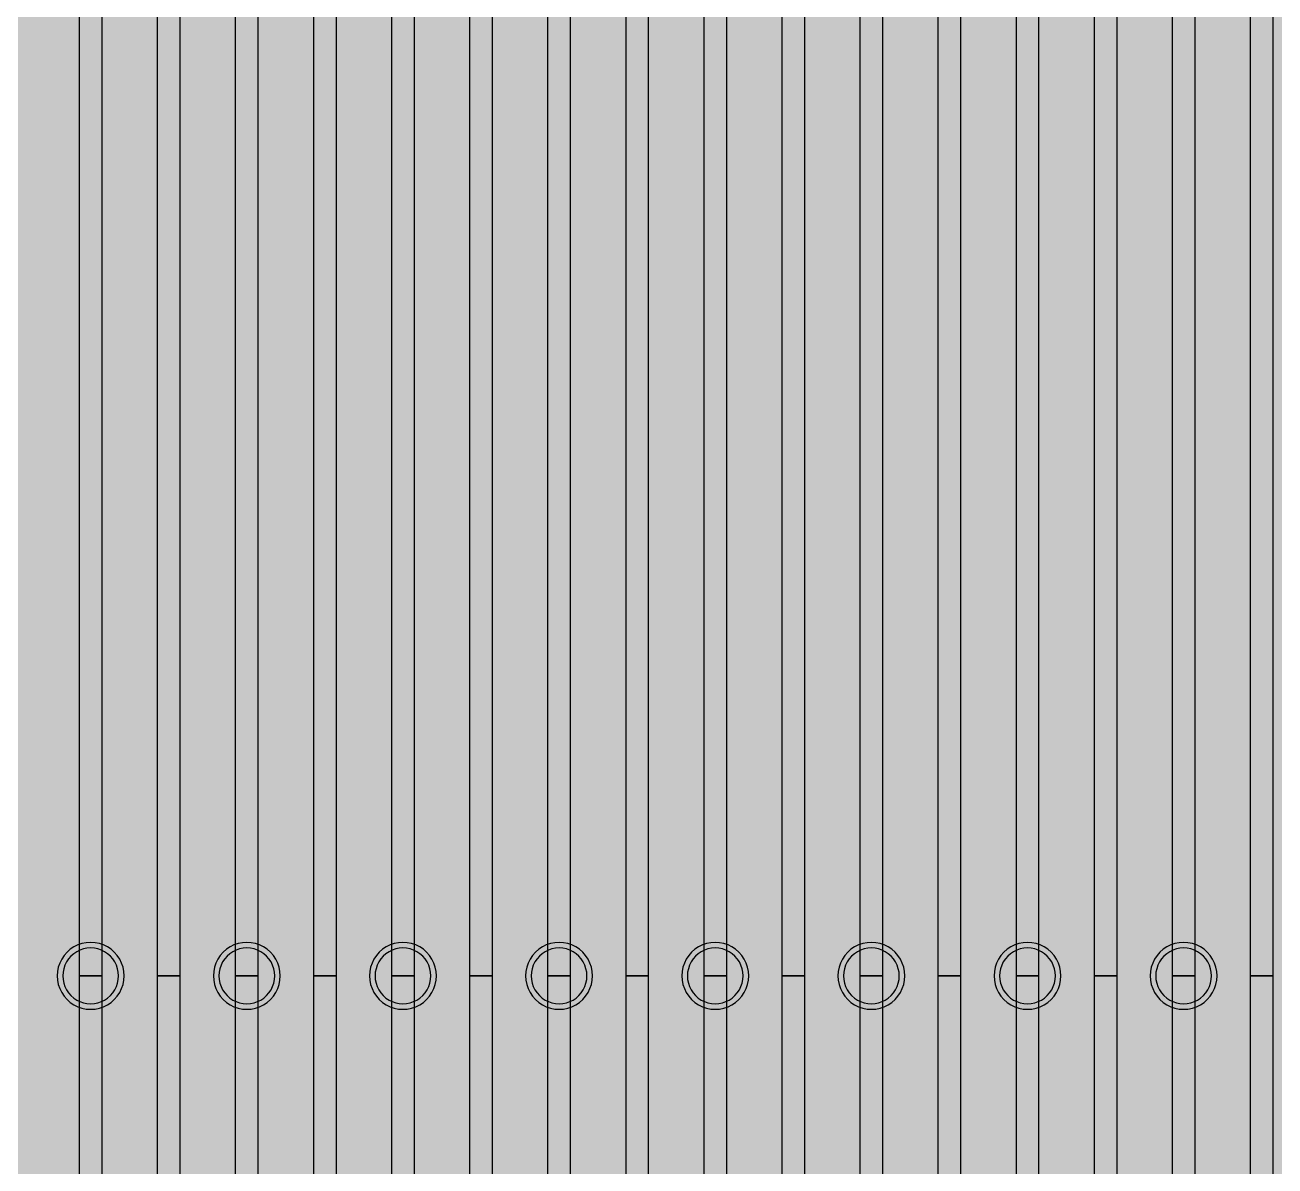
# Model space of a CAD drawing. Header units: metres. Extents: x -7231 to 10969, y -37556 to 1873.
# Drawn here: x 4211.6 to 4323.7, y -16649 to -16546.6 of the extents above; entities that cross this region are included whole.
import ezdxf

# ---------------------------------------------------------------- set-up
doc = ezdxf.new("R2010")
doc.units = ezdxf.units.M
for name, color, linetype in [('Metal1', 4, 'CONTINUOUS'), ('Metal2', 3, 'CONTINUOUS'), ('Polyimide', 7, 'CONTINUOUS')]:
    doc.layers.add(name, color=color, linetype=linetype)

msp = doc.modelspace()

# ---------------------------------------------------------------- hatches: boundary and pattern name
at = {"layer": 'Polyimide'}
msp.add_hatch(color=7, dxfattribs=at).paths.add_polyline_path([(4065.69, -468), (4066.67, -501.99), (4068.51, -535.99), (4071.41, -569.99), (4075.54, -603.99), (4081.04, -637.99), (4088.01, -671.99), (4096.52, -705.98), (4106.62, -739.98), (4118.33, -773.98), (4131.63, -807.98), (4146.49, -841.98), (4162.87, -875.98), (4180.68, -909.97), (4199.83, -943.97), (4220.22, -977.97), (4241.73, -1011.97), (4264.21, -1045.97), (4287.52, -1079.96), (4311.51, -1113.96), (4336.01, -1147.96), (4360.86, -1181.96), (4385.88, -1215.96), (4410.89, -1249.96), (4435.74, -1283.95), (4460.24, -1317.95), (4484.23, -1351.95), (4507.54, -1385.95), (4530.02, -1419.95), (4551.53, -1453.94), (4571.92, -1487.94), (4591.07, -1521.94), (4608.88, -1555.94), (4625.26, -1589.94), (4640.12, -1623.94), (4653.42, -1657.93), (4665.13, -1691.93), (4675.23, -1725.93), (4683.74, -1759.93), (4690.71, -1793.93), (4696.21, -1827.93), (4700.34, -1861.92), (4703.24, -1895.92), (4705.08, -1929.92), (4706.06, -1963.92), (4706.44, -1997.92), (4706.5, -2031.91), (4706.5, -4793.02), (4709.95, -4838.39), (4720.22, -4882.71), (4737.08, -4924.98), (4760.13, -4964.2), (4788.85, -4999.49), (4822.58, -5030.03), (4860.53, -5055.12), (4901.85, -5074.18), (4901.85, -5074.18), (4970.68, -5105.23), (5034.7, -5145.26), (5092.76, -5193.54), (5143.8, -5249.19), (5186.89, -5311.2), (5221.24, -5378.44), (5246.23, -5449.69), (5261.41, -5523.66), (5266.5, -5599), (5261.41, -5674.34), (5246.23, -5748.31), (5221.24, -5819.56), (5186.89, -5886.8), (5143.8, -5948.81), (5092.76, -6004.46), (5034.7, -6052.74), (4970.68, -6092.77), (4901.85, -6123.82), (4860.53, -6142.88), (4822.58, -6167.97), (4788.85, -6198.51), (4760.13, -6233.8), (4737.08, -6273.02), (4720.22, -6315.29), (4709.95, -6359.61), (4706.5, -6404.98), (4706.5, -9221.52), (4709.95, -9266.88), (4720.22, -9311.21), (4737.08, -9353.47), (4760.13, -9392.7), (4788.85, -9427.98), (4822.58, -9458.52), (4860.53, -9483.61), (4901.85, -9502.67), (4970.68, -9533.72), (5034.7, -9573.75), (5092.76, -9622.03), (5143.8, -9677.68), (5186.89, -9739.69), (5221.24, -9806.94), (5246.23, -9878.19), (5261.41, -9952.16), (5266.5, -10027.49), (5261.41, -10102.83), (5246.23, -10176.8), (5221.24, -10248.05), (5186.89, -10315.3), (5143.8, -10377.31), (5092.76, -10432.96), (5034.7, -10481.24), (4970.68, -10521.27), (4901.85, -10552.32), (4860.53, -10571.38), (4822.58, -10596.46), (4788.85, -10627), (4760.13, -10662.29), (4737.08, -10701.52), (4720.22, -10743.78), (4709.95, -10788.1), (4706.5, -10833.47), (4706.5, -13650.01), (4709.95, -13695.38), (4720.22, -13739.7), (4737.08, -13781.96), (4760.13, -13821.19), (4788.85, -13856.48), (4822.58, -13887.02), (4860.53, -13912.11), (4901.85, -13931.17), (4970.68, -13962.22), (5034.7, -14002.25), (5092.76, -14050.53), (5143.8, -14106.18), (5186.89, -14168.19), (5221.24, -14235.43), (5246.23, -14306.68), (5261.41, -14380.65), (5266.5, -14455.99), (5261.41, -14531.33), (5246.23, -14605.29), (5221.24, -14676.55), (5186.89, -14743.79), (5143.8, -14805.8), (5092.76, -14861.45), (5034.7, -14909.73), (4970.68, -14949.76), (4901.85, -14980.81), (4860.53, -14999.87), (4822.58, -15024.96), (4788.85, -15055.5), (4760.13, -15090.79), (4737.08, -15130.01), (4720.22, -15172.27), (4709.95, -15216.6), (4706.5, -15261.97), (4706.5, -15455.99), (4720.95, -15750.04), (4764.14, -16041.26), (4835.68, -16326.84), (4934.86, -16604.04), (5060.74, -16870.18), (5212.09, -17122.7), (5387.47, -17359.17), (5585.18, -17577.31), (5803.32, -17775.02), (6039.79, -17950.4), (6292.31, -18101.75), (6558.45, -18227.63), (6835.65, -18326.81), (7121.23, -18398.34), (7412.45, -18441.54), (7706.5, -18455.99), (9969.01, -18455.99), (10047.42, -18459.84), (10125.08, -18471.36), (10201.23, -18490.44), (10275.15, -18516.89), (10346.12, -18550.45), (10413.46, -18590.81), (10476.52, -18637.58), (10534.69, -18690.3), (10587.41, -18748.47), (10634.18, -18811.53), (10674.54, -18878.87), (10708.11, -18949.84), (10734.56, -19023.76), (10753.63, -19099.92), (10765.15, -19177.58), (10769.01, -19255.99), (10769.01, -20895.8), (10730.24, -20951.41), (10694.6, -21009.08), (10662.21, -21068.63), (10633.17, -21129.89), (10607.55, -21192.66), (10585.45, -21256.74), (10566.93, -21321.96), (10552.05, -21388.09), (10540.84, -21454.95), (10533.35, -21522.33), (10529.6, -21590.02), (10529.6, -21657.81), (10533.35, -21725.5), (10540.84, -21792.87), (10552.05, -21859.73), (10566.93, -21925.87), (10585.45, -21991.08), (10607.55, -22055.17), (10633.17, -22117.94), (10662.21, -22179.19), (10694.6, -22238.74), (10730.24, -22296.41), (10769.01, -22352.03), (10769.01, -32454.24), (10728.74, -32510.49), (10691.72, -32568.92), (10658.05, -32629.35), (10627.85, -32691.58), (10601.2, -32755.42), (10578.21, -32820.67), (10558.93, -32887.1), (10543.44, -32954.52), (10531.77, -33022.71), (10523.97, -33091.44), (10520.07, -33160.51), (10520.07, -33229.69), (10523.97, -33298.75), (10531.77, -33367.49), (10543.44, -33435.67), (10558.93, -33503.09), (10578.21, -33569.53), (10601.2, -33634.77), (10627.85, -33698.61), (10658.05, -33760.85), (10691.72, -33821.28), (10728.74, -33879.71), (10769.01, -33935.96), (10769.01, -36556), (10765.15, -36634.41), (10753.63, -36712.07), (10734.56, -36788.23), (10708.11, -36862.15), (10674.54, -36933.12), (10634.18, -37000.46), (10587.41, -37063.51), (10534.69, -37121.69), (10476.52, -37174.41), (10413.46, -37221.18), (10346.12, -37261.54), (10275.15, -37295.1), (10201.23, -37321.55), (10125.08, -37340.63), (10047.42, -37352.15), (9969.01, -37356), (-6231.01, -37356), (-6309.42, -37352.15), (-6387.08, -37340.63), (-6463.23, -37321.55), (-6537.15, -37295.1), (-6608.12, -37261.54), (-6675.46, -37221.18), (-6738.52, -37174.41), (-6796.69, -37121.69), (-6849.41, -37063.51), (-6896.18, -37000.46), (-6936.54, -36933.12), (-6970.11, -36862.15), (-6996.56, -36788.23), (-7015.63, -36712.07), (-7027.15, -36634.41), (-7031.01, -36556), (-7031.01, -33936), (-6990.74, -33879.75), (-6953.7, -33821.31), (-6920.03, -33760.88), (-6889.82, -33698.64), (-6863.18, -33634.8), (-6840.18, -33569.55), (-6820.9, -33503.11), (-6805.4, -33435.69), (-6793.74, -33367.49), (-6785.94, -33298.75), (-6782.03, -33229.68), (-6782.03, -33160.5), (-6785.94, -33091.43), (-6793.74, -33022.69), (-6805.4, -32954.5), (-6820.9, -32887.07), (-6840.18, -32820.63), (-6863.18, -32755.39), (-6889.82, -32691.54), (-6920.03, -32629.3), (-6953.7, -32568.87), (-6990.74, -32510.43), (-7031.01, -32454.18), (-7031.01, -22364.83), (-6990.74, -22308.58), (-6953.7, -22250.14), (-6920.03, -22189.71), (-6889.82, -22127.47), (-6863.18, -22063.62), (-6840.18, -21998.38), (-6820.9, -21931.94), (-6805.4, -21864.51), (-6793.74, -21796.32), (-6785.94, -21727.58), (-6782.03, -21658.51), (-6782.03, -21589.33), (-6785.94, -21520.26), (-6793.74, -21451.52), (-6805.4, -21383.32), (-6820.9, -21315.9), (-6840.18, -21249.46), (-6863.18, -21184.21), (-6889.82, -21120.37), (-6920.03, -21058.13), (-6953.7, -20997.7), (-6990.74, -20939.26), (-7031.01, -20883.01), (-7031.01, -19255.99), (-7027.15, -19177.58), (-7015.63, -19099.92), (-6996.56, -19023.76), (-6970.11, -18949.84), (-6936.54, -18878.87), (-6896.18, -18811.53), (-6849.41, -18748.47), (-6796.69, -18690.3), (-6738.52, -18637.58), (-6675.46, -18590.81), (-6608.12, -18550.45), (-6537.15, -18516.89), (-6463.23, -18490.44), (-6387.08, -18471.36), (-6309.42, -18459.84), (-6231.01, -18455.99), (-3968.5, -18455.99), (-3674.45, -18441.54), (-3383.23, -18398.34), (-3097.65, -18326.81), (-2820.45, -18227.63), (-2554.31, -18101.75), (-2301.79, -17950.4), (-2065.32, -17775.02), (-1847.18, -17577.31), (-1649.47, -17359.17), (-1474.09, -17122.7), (-1322.74, -16870.18), (-1196.86, -16604.04), (-1097.68, -16326.84), (-1026.14, -16041.26), (-982.95, -15750.04), (-968.5, -15455.99), (-968.5, -15261.97), (-971.95, -15216.6), (-982.22, -15172.27), (-999.08, -15130.01), (-1022.13, -15090.79), (-1050.85, -15055.5), (-1084.58, -15024.96), (-1122.53, -14999.87), (-1163.85, -14980.81), (-1232.68, -14949.76), (-1296.7, -14909.73), (-1354.76, -14861.45), (-1405.8, -14805.8), (-1448.89, -14743.79), (-1483.24, -14676.55), (-1508.23, -14605.29), (-1523.41, -14531.33), (-1528.5, -14455.99), (-1523.41, -14380.65), (-1508.23, -14306.68), (-1483.24, -14235.43), (-1448.89, -14168.19), (-1405.8, -14106.18), (-1354.76, -14050.53), (-1296.7, -14002.25), (-1232.68, -13962.22), (-1163.85, -13931.17), (-1122.53, -13912.11), (-1084.58, -13887.02), (-1050.85, -13856.48), (-1022.13, -13821.19), (-999.08, -13781.96), (-982.22, -13739.7), (-971.95, -13695.38), (-968.5, -13650.01), (-968.5, -12309.64), (-971.95, -12264.27), (-982.22, -12219.94), (-999.08, -12177.68), (-1022.13, -12138.46), (-1050.85, -12103.17), (-1084.58, -12072.63), (-1122.53, -12047.54), (-1163.85, -12028.48), (-1232.68, -11997.43), (-1296.7, -11957.4), (-1354.76, -11909.12), (-1405.8, -11853.47), (-1448.89, -11791.46), (-1483.24, -11724.22), (-1508.23, -11652.96), (-1523.41, -11579), (-1528.5, -11503.66), (-1523.41, -11428.32), (-1508.23, -11354.35), (-1483.24, -11283.1), (-1448.89, -11215.86), (-1405.8, -11153.85), (-1354.76, -11098.2), (-1296.7, -11049.92), (-1232.68, -11009.89), (-1163.85, -10978.84), (-1122.53, -10959.78), (-1084.58, -10934.69), (-1050.85, -10904.15), (-1022.13, -10868.86), (-999.08, -10829.63), (-982.22, -10787.37), (-971.95, -10743.05), (-968.5, -10697.68), (-968.5, -9357.31), (-971.95, -9311.94), (-982.22, -9267.62), (-999.08, -9225.35), (-1022.13, -9186.13), (-1050.85, -9150.84), (-1084.58, -9120.3), (-1122.53, -9095.21), (-1163.85, -9076.15), (-1163.85, -9076.15), (-1232.68, -9045.1), (-1296.7, -9005.07), (-1354.76, -8956.79), (-1405.8, -8901.14), (-1448.89, -8839.13), (-1483.24, -8771.89), (-1508.23, -8700.64), (-1523.41, -8626.67), (-1528.5, -8551.33), (-1523.41, -8475.99), (-1508.23, -8402.02), (-1483.24, -8330.77), (-1448.89, -8263.53), (-1405.8, -8201.52), (-1354.76, -8145.87), (-1296.7, -8097.59), (-1232.68, -8057.56), (-1163.85, -8026.51), (-1163.85, -8026.51), (-1122.53, -8007.45), (-1084.58, -7982.36), (-1050.85, -7951.82), (-1022.13, -7916.53), (-999.08, -7877.31), (-982.22, -7835.04), (-971.95, -7790.72), (-968.5, -7745.35), (-968.5, -6404.98), (-971.95, -6359.61), (-982.22, -6315.29), (-999.08, -6273.02), (-1022.13, -6233.8), (-1050.85, -6198.51), (-1084.58, -6167.97), (-1122.53, -6142.88), (-1163.85, -6123.82), (-1163.85, -6123.82), (-1232.68, -6092.77), (-1296.7, -6052.74), (-1354.76, -6004.46), (-1405.8, -5948.81), (-1448.89, -5886.8), (-1483.24, -5819.56), (-1508.23, -5748.31), (-1523.41, -5674.34), (-1528.5, -5599), (-1523.41, -5523.66), (-1508.23, -5449.69), (-1483.24, -5378.44), (-1448.89, -5311.2), (-1405.8, -5249.19), (-1354.76, -5193.54), (-1296.7, -5145.26), (-1232.68, -5105.23), (-1163.85, -5074.18), (-1163.85, -5074.18), (-1122.53, -5055.12), (-1084.58, -5030.03), (-1050.85, -4999.49), (-1022.13, -4964.2), (-999.08, -4924.98), (-982.22, -4882.71), (-971.95, -4838.39), (-968.5, -4793.02), (-968.5, -2031.91), (-968.44, -1997.92), (-968.06, -1963.92), (-967.05, -1929.92), (-965.18, -1895.92), (-962.22, -1861.92), (-958.01, -1827.93), (-952.41, -1793.93), (-945.31, -1759.93), (-936.64, -1725.93), (-926.35, -1691.93), (-914.43, -1657.93), (-900.88, -1623.94), (-885.74, -1589.94), (-869.05, -1555.94), (-850.91, -1521.94), (-831.4, -1487.94), (-810.63, -1453.94), (-788.72, -1419.95), (-765.82, -1385.95), (-742.07, -1351.95), (-717.63, -1317.95), (-692.67, -1283.95), (-667.36, -1249.96), (-641.88, -1215.96), (-616.39, -1181.96), (-591.08, -1147.96), (-566.12, -1113.96), (-541.68, -1079.96), (-517.93, -1045.97), (-495.03, -1011.97), (-473.12, -977.97), (-452.35, -943.97), (-432.84, -909.97), (-414.7, -875.98), (-398.01, -841.98), (-382.87, -807.98), (-369.32, -773.98), (-357.4, -739.98), (-347.11, -705.98), (-338.44, -671.99), (-331.34, -637.99), (-325.74, -603.99), (-321.53, -569.99), (-318.57, -535.99), (-316.7, -501.99), (-315.69, -468), (-315.31, -434), (-315.25, -400), (-315.25, 401), (-315.25, 451), (-315.25, 1644), (-270.25, 1644), (-270.03, 1637.13), (-269.35, 1630.29), (-268.23, 1623.52), (-266.67, 1616.82), (-264.68, 1610.25), (-262.26, 1603.82), (-259.42, 1597.56), (-256.18, 1591.5), (-252.55, 1585.67), (-248.55, 1580.08), (-244.19, 1574.77), (-239.5, 1569.75), (-234.48, 1565.06), (-229.17, 1560.7), (-223.58, 1556.7), (-217.75, 1553.07), (-211.69, 1549.83), (-205.43, 1546.99), (-199, 1544.57), (-192.43, 1542.58), (-185.73, 1541.02), (-178.96, 1539.9), (-172.12, 1539.22), (-165.25, 1539), (-158.38, 1539.22), (-151.54, 1539.9), (-144.77, 1541.02), (-138.07, 1542.58), (-131.5, 1544.57), (-125.07, 1546.99), (-118.81, 1549.83), (-112.75, 1553.07), (-106.92, 1556.7), (-101.33, 1560.7), (-96.02, 1565.06), (-91, 1569.75), (-86.31, 1574.77), (-81.95, 1580.08), (-77.95, 1585.67), (-74.32, 1591.5), (-71.08, 1597.56), (-68.24, 1603.82), (-65.82, 1610.25), (-63.83, 1616.82), (-62.27, 1623.52), (-61.15, 1630.29), (-60.47, 1637.13), (-60.25, 1644), (1853, 1644), (1853, 1573), (3815.25, 1573), (3815.46, 1579.54), (3816.11, 1586.05), (3817.17, 1592.51), (3818.66, 1598.88), (3820.56, 1605.14), (3822.86, 1611.27), (3825.56, 1617.23), (3828.65, 1623), (3832.1, 1628.56), (3835.91, 1633.88), (3840.07, 1638.93), (3844.54, 1643.71), (3849.32, 1648.18), (3854.37, 1652.34), (3859.69, 1656.15), (3865.25, 1659.6), (3871.02, 1662.69), (3876.98, 1665.39), (3883.11, 1667.69), (3889.37, 1669.59), (3895.74, 1671.08), (3902.2, 1672.14), (3908.71, 1672.79), (3915.25, 1673), (3921.79, 1672.79), (3928.3, 1672.14), (3934.76, 1671.08), (3941.13, 1669.59), (3947.39, 1667.69), (3953.52, 1665.39), (3959.48, 1662.69), (3965.25, 1659.6), (3970.81, 1656.15), (3976.13, 1652.34), (3981.18, 1648.18), (3985.96, 1643.71), (3990.43, 1638.93), (3994.59, 1633.88), (3998.4, 1628.56), (4001.85, 1623), (4004.94, 1617.23), (4007.64, 1611.27), (4009.94, 1605.14), (4011.84, 1598.88), (4013.33, 1592.51), (4014.39, 1586.05), (4015.04, 1579.54), (4015.25, 1573), (4065.25, 1573), (4065.25, 451), (4065.25, 401), (4065.25, -400), (4065.31, -434), (4065.69, -468)])

# ---------------------------------------------------------------- linework, layer by layer
at = {"layer": 'Metal1'}
for points in [[(4218.5, -2031.63), (4218.5, -16631.91), (4216.5, -16631.91), (4216.5, -2032.2)], [(4225.5, -2031.63), (4225.5, -16631.91), (4223.5, -16631.91), (4223.5, -2032.2)], [(4232.5, -2031.63), (4232.5, -16631.91), (4230.5, -16631.91), (4230.5, -2032.2)], [(4239.5, -2031.63), (4239.5, -16631.91), (4237.5, -16631.91), (4237.5, -2032.2)], [(4246.5, -2031.63), (4246.5, -16631.91), (4244.5, -16631.91), (4244.5, -2032.2)], [(4253.5, -2031.63), (4253.5, -16631.91), (4251.5, -16631.91), (4251.5, -2032.2)], [(4260.5, -2031.63), (4260.5, -16631.91), (4258.5, -16631.91), (4258.5, -2032.2)], [(4267.5, -2031.63), (4267.5, -16631.91), (4265.5, -16631.91), (4265.5, -2032.2)], [(4274.5, -2031.63), (4274.5, -16631.91), (4272.5, -16631.91), (4272.5, -2032.2)], [(4281.5, -2031.62), (4281.5, -16631.91), (4279.5, -16631.91), (4279.5, -2032.2)], [(4288.5, -2031.62), (4288.5, -16631.91), (4286.5, -16631.91), (4286.5, -2032.21)], [(4295.5, -2031.62), (4295.5, -16631.91), (4293.5, -16631.91), (4293.5, -2032.21)], [(4302.5, -2031.62), (4302.5, -16631.91), (4300.5, -16631.91), (4300.5, -2032.21)], [(4309.5, -2031.62), (4309.5, -16631.91), (4307.5, -16631.91), (4307.5, -2032.21)], [(4316.5, -2031.62), (4316.5, -16631.91), (4314.5, -16631.91), (4314.5, -2032.21)], [(4323.5, -2031.62), (4323.5, -16631.91), (4321.5, -16631.91), (4321.5, -2032.21)], [(4074.05, -17788.73), (4095.44, -17766.23), (4116.83, -17743.73), (4138.22, -17721.23), (4159.61, -17698.73), (4181, -17676.23), (4202.39, -17653.73), (4215.09, -17640.37), (4223.5, -17619.3), (4223.5, -16631.91), (4225.5, -16631.91), (4225.5, -17619.69), (4216.8, -17641.46), (4203.83, -17655.1), (4182.44, -17677.61), (4161.06, -17700.11), (4139.67, -17722.61), (4118.28, -17745.11), (4096.89, -17767.61), (4075.5, -17790.11)], [(4087.16, -17788.73), (4108.67, -17766.23), (4130.19, -17743.73), (4151.71, -17721.23), (4173.23, -17698.73), (4194.74, -17676.22), (4216.26, -17653.72), (4229.04, -17640.36), (4237.5, -17619.27), (4237.5, -16631.91), (4239.5, -16631.91), (4239.5, -17619.65), (4230.75, -17641.47), (4217.71, -17655.11), (4196.19, -17677.61), (4174.67, -17700.11), (4153.15, -17722.61), (4131.64, -17745.11), (4110.12, -17767.61), (4088.6, -17790.11)], [(4100.27, -17788.73), (4121.91, -17766.23), (4143.56, -17743.72), (4165.2, -17721.22), (4186.85, -17698.72), (4208.49, -17676.22), (4230.14, -17653.72), (4242.99, -17640.36), (4251.5, -17619.23), (4251.5, -16631.91), (4253.5, -16631.91), (4253.5, -17619.62), (4244.7, -17641.47), (4231.58, -17655.11), (4209.93, -17677.61), (4188.29, -17700.11), (4166.64, -17722.61), (4145, -17745.11), (4123.36, -17767.61), (4101.71, -17790.11)], [(4113.38, -17788.72), (4135.15, -17766.22), (4156.92, -17743.72), (4178.7, -17721.22), (4200.47, -17698.72), (4222.24, -17676.22), (4244.01, -17653.72), (4256.94, -17640.36), (4265.5, -17619.2), (4265.5, -16631.91), (4267.5, -16631.91), (4267.5, -17619.59), (4258.65, -17641.47), (4245.45, -17655.11), (4223.68, -17677.61), (4201.9, -17700.11), (4180.13, -17722.61), (4158.36, -17745.11), (4136.59, -17767.61), (4114.82, -17790.11)], [(4126.49, -17788.72), (4148.39, -17766.22), (4170.29, -17743.72), (4192.19, -17721.22), (4214.09, -17698.72), (4235.99, -17676.22), (4257.88, -17653.72), (4270.89, -17640.36), (4279.5, -17619.16), (4279.5, -16631.91), (4281.5, -16631.91), (4281.5, -17619.55), (4272.59, -17641.47), (4259.32, -17655.11), (4237.42, -17677.61), (4215.52, -17700.11), (4193.62, -17722.61), (4171.72, -17745.12), (4149.83, -17767.62), (4127.93, -17790.12)], [(4139.61, -17788.72), (4161.63, -17766.22), (4183.66, -17743.72), (4205.68, -17721.22), (4227.71, -17698.72), (4249.73, -17676.22), (4271.76, -17653.72), (4284.84, -17640.36), (4293.5, -17619.12), (4293.5, -16631.91), (4295.5, -16631.91), (4295.5, -17619.52), (4286.54, -17641.47), (4273.19, -17655.11), (4251.16, -17677.62), (4229.14, -17700.12), (4207.11, -17722.62), (4185.09, -17745.12), (4163.06, -17767.62), (4141.04, -17790.12)], [(4152.72, -17788.72), (4174.87, -17766.22), (4197.02, -17743.72), (4219.18, -17721.22), (4241.33, -17698.72), (4263.48, -17676.21), (4285.63, -17653.71), (4298.79, -17640.35), (4307.5, -17619.09), (4307.5, -16631.91), (4309.5, -16631.91), (4309.5, -17619.48), (4300.49, -17641.48), (4287.06, -17655.12), (4264.91, -17677.62), (4242.75, -17700.12), (4220.6, -17722.62), (4198.45, -17745.12), (4176.3, -17767.62), (4154.14, -17790.12)], [(4165.83, -17788.72), (4188.11, -17766.22), (4210.39, -17743.71), (4232.67, -17721.21), (4254.95, -17698.71), (4277.23, -17676.21), (4299.51, -17653.71), (4312.74, -17640.35), (4321.5, -17619.05), (4321.5, -16631.91), (4323.5, -16631.91), (4323.5, -17619.45), (4314.44, -17641.48), (4300.93, -17655.12), (4278.65, -17677.62), (4256.37, -17700.12), (4234.09, -17722.62), (4211.81, -17745.12), (4189.53, -17767.62), (4167.25, -17790.12)]]:
    msp.add_lwpolyline(points, dxfattribs=at)
for points in [[(4220.5, -16631.91), (4220.47, -16631.52), (4220.4, -16631.14), (4220.27, -16630.77), (4220.1, -16630.41), (4219.88, -16630.09), (4219.62, -16629.79), (4219.33, -16629.53), (4219, -16629.32), (4218.65, -16629.14), (4218.28, -16629.02), (4217.89, -16628.94), (4217.5, -16628.91), (4217.11, -16628.94), (4216.72, -16629.02), (4216.35, -16629.14), (4216, -16629.32), (4215.67, -16629.53), (4215.38, -16629.79), (4215.12, -16630.09), (4214.9, -16630.41), (4214.73, -16630.77), (4214.6, -16631.14), (4214.53, -16631.52), (4214.5, -16631.91), (4214.53, -16632.31), (4214.6, -16632.69), (4214.73, -16633.06), (4214.9, -16633.41), (4215.12, -16633.74), (4215.38, -16634.04), (4215.67, -16634.29), (4216, -16634.51), (4216.35, -16634.69), (4216.72, -16634.81), (4217.11, -16634.89), (4217.5, -16634.91), (4217.89, -16634.89), (4218.28, -16634.81), (4218.65, -16634.69), (4219, -16634.51), (4219.33, -16634.29), (4219.62, -16634.04), (4219.88, -16633.74), (4220.1, -16633.41), (4220.27, -16633.06), (4220.4, -16632.69), (4220.47, -16632.31), (4220.5, -16631.91)], [(4234.5, -16631.91), (4234.47, -16631.52), (4234.4, -16631.14), (4234.27, -16630.77), (4234.1, -16630.41), (4233.88, -16630.09), (4233.62, -16629.79), (4233.33, -16629.53), (4233, -16629.32), (4232.65, -16629.14), (4232.28, -16629.02), (4231.89, -16628.94), (4231.5, -16628.91), (4231.11, -16628.94), (4230.72, -16629.02), (4230.35, -16629.14), (4230, -16629.32), (4229.67, -16629.53), (4229.38, -16629.79), (4229.12, -16630.09), (4228.9, -16630.41), (4228.73, -16630.77), (4228.6, -16631.14), (4228.53, -16631.52), (4228.5, -16631.91), (4228.53, -16632.31), (4228.6, -16632.69), (4228.73, -16633.06), (4228.9, -16633.41), (4229.12, -16633.74), (4229.38, -16634.04), (4229.67, -16634.29), (4230, -16634.51), (4230.35, -16634.69), (4230.72, -16634.81), (4231.11, -16634.89), (4231.5, -16634.91), (4231.89, -16634.89), (4232.28, -16634.81), (4232.65, -16634.69), (4233, -16634.51), (4233.33, -16634.29), (4233.62, -16634.04), (4233.88, -16633.74), (4234.1, -16633.41), (4234.27, -16633.06), (4234.4, -16632.69), (4234.47, -16632.31), (4234.5, -16631.91)], [(4248.5, -16631.91), (4248.47, -16631.52), (4248.4, -16631.14), (4248.27, -16630.77), (4248.1, -16630.41), (4247.88, -16630.09), (4247.62, -16629.79), (4247.33, -16629.53), (4247, -16629.32), (4246.65, -16629.14), (4246.28, -16629.02), (4245.89, -16628.94), (4245.5, -16628.91), (4245.11, -16628.94), (4244.72, -16629.02), (4244.35, -16629.14), (4244, -16629.32), (4243.67, -16629.53), (4243.38, -16629.79), (4243.12, -16630.09), (4242.9, -16630.41), (4242.73, -16630.77), (4242.6, -16631.14), (4242.53, -16631.52), (4242.5, -16631.91), (4242.53, -16632.31), (4242.6, -16632.69), (4242.73, -16633.06), (4242.9, -16633.41), (4243.12, -16633.74), (4243.38, -16634.04), (4243.67, -16634.29), (4244, -16634.51), (4244.35, -16634.69), (4244.72, -16634.81), (4245.11, -16634.89), (4245.5, -16634.91), (4245.89, -16634.89), (4246.28, -16634.81), (4246.65, -16634.69), (4247, -16634.51), (4247.33, -16634.29), (4247.62, -16634.04), (4247.88, -16633.74), (4248.1, -16633.41), (4248.27, -16633.06), (4248.4, -16632.69), (4248.47, -16632.31), (4248.5, -16631.91)], [(4262.5, -16631.91), (4262.47, -16631.52), (4262.4, -16631.14), (4262.27, -16630.77), (4262.1, -16630.41), (4261.88, -16630.09), (4261.62, -16629.79), (4261.33, -16629.53), (4261, -16629.32), (4260.65, -16629.14), (4260.28, -16629.02), (4259.89, -16628.94), (4259.5, -16628.91), (4259.11, -16628.94), (4258.72, -16629.02), (4258.35, -16629.14), (4258, -16629.32), (4257.67, -16629.53), (4257.38, -16629.79), (4257.12, -16630.09), (4256.9, -16630.41), (4256.73, -16630.77), (4256.6, -16631.14), (4256.53, -16631.52), (4256.5, -16631.91), (4256.53, -16632.31), (4256.6, -16632.69), (4256.73, -16633.06), (4256.9, -16633.41), (4257.12, -16633.74), (4257.38, -16634.04), (4257.67, -16634.29), (4258, -16634.51), (4258.35, -16634.69), (4258.72, -16634.81), (4259.11, -16634.89), (4259.5, -16634.91), (4259.89, -16634.89), (4260.28, -16634.81), (4260.65, -16634.69), (4261, -16634.51), (4261.33, -16634.29), (4261.62, -16634.04), (4261.88, -16633.74), (4262.1, -16633.41), (4262.27, -16633.06), (4262.4, -16632.69), (4262.47, -16632.31), (4262.5, -16631.91)], [(4276.5, -16631.91), (4276.47, -16631.52), (4276.4, -16631.14), (4276.27, -16630.77), (4276.1, -16630.41), (4275.88, -16630.09), (4275.62, -16629.79), (4275.33, -16629.53), (4275, -16629.32), (4274.65, -16629.14), (4274.28, -16629.02), (4273.89, -16628.94), (4273.5, -16628.91), (4273.11, -16628.94), (4272.72, -16629.02), (4272.35, -16629.14), (4272, -16629.32), (4271.67, -16629.53), (4271.38, -16629.79), (4271.12, -16630.09), (4270.9, -16630.41), (4270.73, -16630.77), (4270.6, -16631.14), (4270.53, -16631.52), (4270.5, -16631.91), (4270.53, -16632.31), (4270.6, -16632.69), (4270.73, -16633.06), (4270.9, -16633.41), (4271.12, -16633.74), (4271.38, -16634.04), (4271.67, -16634.29), (4272, -16634.51), (4272.35, -16634.69), (4272.72, -16634.81), (4273.11, -16634.89), (4273.5, -16634.91), (4273.89, -16634.89), (4274.28, -16634.81), (4274.65, -16634.69), (4275, -16634.51), (4275.33, -16634.29), (4275.62, -16634.04), (4275.88, -16633.74), (4276.1, -16633.41), (4276.27, -16633.06), (4276.4, -16632.69), (4276.47, -16632.31), (4276.5, -16631.91)], [(4290.5, -16631.91), (4290.47, -16631.52), (4290.4, -16631.14), (4290.27, -16630.77), (4290.1, -16630.41), (4289.88, -16630.09), (4289.62, -16629.79), (4289.33, -16629.53), (4289, -16629.32), (4288.65, -16629.14), (4288.28, -16629.02), (4287.89, -16628.94), (4287.5, -16628.91), (4287.11, -16628.94), (4286.72, -16629.02), (4286.35, -16629.14), (4286, -16629.32), (4285.67, -16629.53), (4285.38, -16629.79), (4285.12, -16630.09), (4284.9, -16630.41), (4284.73, -16630.77), (4284.6, -16631.14), (4284.53, -16631.52), (4284.5, -16631.91), (4284.53, -16632.31), (4284.6, -16632.69), (4284.73, -16633.06), (4284.9, -16633.41), (4285.12, -16633.74), (4285.38, -16634.04), (4285.67, -16634.29), (4286, -16634.51), (4286.35, -16634.69), (4286.72, -16634.81), (4287.11, -16634.89), (4287.5, -16634.91), (4287.89, -16634.89), (4288.28, -16634.81), (4288.65, -16634.69), (4289, -16634.51), (4289.33, -16634.29), (4289.62, -16634.04), (4289.88, -16633.74), (4290.1, -16633.41), (4290.27, -16633.06), (4290.4, -16632.69), (4290.47, -16632.31), (4290.5, -16631.91)], [(4304.5, -16631.91), (4304.47, -16631.52), (4304.4, -16631.14), (4304.27, -16630.77), (4304.1, -16630.41), (4303.88, -16630.09), (4303.62, -16629.79), (4303.33, -16629.53), (4303, -16629.32), (4302.65, -16629.14), (4302.28, -16629.02), (4301.89, -16628.94), (4301.5, -16628.91), (4301.11, -16628.94), (4300.72, -16629.02), (4300.35, -16629.14), (4300, -16629.32), (4299.67, -16629.53), (4299.38, -16629.79), (4299.12, -16630.09), (4298.9, -16630.41), (4298.73, -16630.77), (4298.6, -16631.14), (4298.53, -16631.52), (4298.5, -16631.91), (4298.53, -16632.31), (4298.6, -16632.69), (4298.73, -16633.06), (4298.9, -16633.41), (4299.12, -16633.74), (4299.38, -16634.04), (4299.67, -16634.29), (4300, -16634.51), (4300.35, -16634.69), (4300.72, -16634.81), (4301.11, -16634.89), (4301.5, -16634.91), (4301.89, -16634.89), (4302.28, -16634.81), (4302.65, -16634.69), (4303, -16634.51), (4303.33, -16634.29), (4303.62, -16634.04), (4303.88, -16633.74), (4304.1, -16633.41), (4304.27, -16633.06), (4304.4, -16632.69), (4304.47, -16632.31), (4304.5, -16631.91)], [(4318.5, -16631.91), (4318.47, -16631.52), (4318.4, -16631.14), (4318.27, -16630.77), (4318.1, -16630.41), (4317.88, -16630.09), (4317.62, -16629.79), (4317.33, -16629.53), (4317, -16629.32), (4316.65, -16629.14), (4316.28, -16629.02), (4315.89, -16628.94), (4315.5, -16628.91), (4315.11, -16628.94), (4314.72, -16629.02), (4314.35, -16629.14), (4314, -16629.32), (4313.67, -16629.53), (4313.38, -16629.79), (4313.12, -16630.09), (4312.9, -16630.41), (4312.73, -16630.77), (4312.6, -16631.14), (4312.53, -16631.52), (4312.5, -16631.91), (4312.53, -16632.31), (4312.6, -16632.69), (4312.73, -16633.06), (4312.9, -16633.41), (4313.12, -16633.74), (4313.38, -16634.04), (4313.67, -16634.29), (4314, -16634.51), (4314.35, -16634.69), (4314.72, -16634.81), (4315.11, -16634.89), (4315.5, -16634.91), (4315.89, -16634.89), (4316.28, -16634.81), (4316.65, -16634.69), (4317, -16634.51), (4317.33, -16634.29), (4317.62, -16634.04), (4317.88, -16633.74), (4318.1, -16633.41), (4318.27, -16633.06), (4318.4, -16632.69), (4318.47, -16632.31), (4318.5, -16631.91)]]:
    msp.add_lwpolyline(points, close=True, dxfattribs=at)
at = {"layer": 'Metal2'}
for points in [[(4220.5, -16631.91), (4220.47, -16631.52), (4220.4, -16631.14), (4220.27, -16630.77), (4220.1, -16630.41), (4219.88, -16630.09), (4219.62, -16629.79), (4219.33, -16629.53), (4219, -16629.32), (4218.65, -16629.14), (4218.28, -16629.02), (4217.89, -16628.94), (4217.5, -16628.91), (4217.11, -16628.94), (4216.72, -16629.02), (4216.35, -16629.14), (4216, -16629.32), (4215.67, -16629.53), (4215.38, -16629.79), (4215.12, -16630.09), (4214.9, -16630.41), (4214.73, -16630.77), (4214.6, -16631.14), (4214.53, -16631.52), (4214.5, -16631.91), (4214.53, -16632.31), (4214.6, -16632.69), (4214.73, -16633.06), (4214.9, -16633.41), (4215.12, -16633.74), (4215.38, -16634.04), (4215.67, -16634.29), (4216, -16634.51), (4216.35, -16634.69), (4216.72, -16634.81), (4217.11, -16634.89), (4217.5, -16634.91), (4217.89, -16634.89), (4218.28, -16634.81), (4218.65, -16634.69), (4219, -16634.51), (4219.33, -16634.29), (4219.62, -16634.04), (4219.88, -16633.74), (4220.1, -16633.41), (4220.27, -16633.06), (4220.4, -16632.69), (4220.47, -16632.31), (4220.5, -16631.91)], [(4234.5, -16631.91), (4234.47, -16631.52), (4234.4, -16631.14), (4234.27, -16630.77), (4234.1, -16630.41), (4233.88, -16630.09), (4233.62, -16629.79), (4233.33, -16629.53), (4233, -16629.32), (4232.65, -16629.14), (4232.28, -16629.02), (4231.89, -16628.94), (4231.5, -16628.91), (4231.11, -16628.94), (4230.72, -16629.02), (4230.35, -16629.14), (4230, -16629.32), (4229.67, -16629.53), (4229.38, -16629.79), (4229.12, -16630.09), (4228.9, -16630.41), (4228.73, -16630.77), (4228.6, -16631.14), (4228.53, -16631.52), (4228.5, -16631.91), (4228.53, -16632.31), (4228.6, -16632.69), (4228.73, -16633.06), (4228.9, -16633.41), (4229.12, -16633.74), (4229.38, -16634.04), (4229.67, -16634.29), (4230, -16634.51), (4230.35, -16634.69), (4230.72, -16634.81), (4231.11, -16634.89), (4231.5, -16634.91), (4231.89, -16634.89), (4232.28, -16634.81), (4232.65, -16634.69), (4233, -16634.51), (4233.33, -16634.29), (4233.62, -16634.04), (4233.88, -16633.74), (4234.1, -16633.41), (4234.27, -16633.06), (4234.4, -16632.69), (4234.47, -16632.31), (4234.5, -16631.91)], [(4248.5, -16631.91), (4248.47, -16631.52), (4248.4, -16631.14), (4248.27, -16630.77), (4248.1, -16630.41), (4247.88, -16630.09), (4247.62, -16629.79), (4247.33, -16629.53), (4247, -16629.32), (4246.65, -16629.14), (4246.28, -16629.02), (4245.89, -16628.94), (4245.5, -16628.91), (4245.11, -16628.94), (4244.72, -16629.02), (4244.35, -16629.14), (4244, -16629.32), (4243.67, -16629.53), (4243.38, -16629.79), (4243.12, -16630.09), (4242.9, -16630.41), (4242.73, -16630.77), (4242.6, -16631.14), (4242.53, -16631.52), (4242.5, -16631.91), (4242.53, -16632.31), (4242.6, -16632.69), (4242.73, -16633.06), (4242.9, -16633.41), (4243.12, -16633.74), (4243.38, -16634.04), (4243.67, -16634.29), (4244, -16634.51), (4244.35, -16634.69), (4244.72, -16634.81), (4245.11, -16634.89), (4245.5, -16634.91), (4245.89, -16634.89), (4246.28, -16634.81), (4246.65, -16634.69), (4247, -16634.51), (4247.33, -16634.29), (4247.62, -16634.04), (4247.88, -16633.74), (4248.1, -16633.41), (4248.27, -16633.06), (4248.4, -16632.69), (4248.47, -16632.31), (4248.5, -16631.91)], [(4262.5, -16631.91), (4262.47, -16631.52), (4262.4, -16631.14), (4262.27, -16630.77), (4262.1, -16630.41), (4261.88, -16630.09), (4261.62, -16629.79), (4261.33, -16629.53), (4261, -16629.32), (4260.65, -16629.14), (4260.28, -16629.02), (4259.89, -16628.94), (4259.5, -16628.91), (4259.11, -16628.94), (4258.72, -16629.02), (4258.35, -16629.14), (4258, -16629.32), (4257.67, -16629.53), (4257.38, -16629.79), (4257.12, -16630.09), (4256.9, -16630.41), (4256.73, -16630.77), (4256.6, -16631.14), (4256.53, -16631.52), (4256.5, -16631.91), (4256.53, -16632.31), (4256.6, -16632.69), (4256.73, -16633.06), (4256.9, -16633.41), (4257.12, -16633.74), (4257.38, -16634.04), (4257.67, -16634.29), (4258, -16634.51), (4258.35, -16634.69), (4258.72, -16634.81), (4259.11, -16634.89), (4259.5, -16634.91), (4259.89, -16634.89), (4260.28, -16634.81), (4260.65, -16634.69), (4261, -16634.51), (4261.33, -16634.29), (4261.62, -16634.04), (4261.88, -16633.74), (4262.1, -16633.41), (4262.27, -16633.06), (4262.4, -16632.69), (4262.47, -16632.31), (4262.5, -16631.91)], [(4276.5, -16631.91), (4276.47, -16631.52), (4276.4, -16631.14), (4276.27, -16630.77), (4276.1, -16630.41), (4275.88, -16630.09), (4275.62, -16629.79), (4275.33, -16629.53), (4275, -16629.32), (4274.65, -16629.14), (4274.28, -16629.02), (4273.89, -16628.94), (4273.5, -16628.91), (4273.11, -16628.94), (4272.72, -16629.02), (4272.35, -16629.14), (4272, -16629.32), (4271.67, -16629.53), (4271.38, -16629.79), (4271.12, -16630.09), (4270.9, -16630.41), (4270.73, -16630.77), (4270.6, -16631.14), (4270.53, -16631.52), (4270.5, -16631.91), (4270.53, -16632.31), (4270.6, -16632.69), (4270.73, -16633.06), (4270.9, -16633.41), (4271.12, -16633.74), (4271.38, -16634.04), (4271.67, -16634.29), (4272, -16634.51), (4272.35, -16634.69), (4272.72, -16634.81), (4273.11, -16634.89), (4273.5, -16634.91), (4273.89, -16634.89), (4274.28, -16634.81), (4274.65, -16634.69), (4275, -16634.51), (4275.33, -16634.29), (4275.62, -16634.04), (4275.88, -16633.74), (4276.1, -16633.41), (4276.27, -16633.06), (4276.4, -16632.69), (4276.47, -16632.31), (4276.5, -16631.91)], [(4290.5, -16631.91), (4290.47, -16631.52), (4290.4, -16631.14), (4290.27, -16630.77), (4290.1, -16630.41), (4289.88, -16630.09), (4289.62, -16629.79), (4289.33, -16629.53), (4289, -16629.32), (4288.65, -16629.14), (4288.28, -16629.02), (4287.89, -16628.94), (4287.5, -16628.91), (4287.11, -16628.94), (4286.72, -16629.02), (4286.35, -16629.14), (4286, -16629.32), (4285.67, -16629.53), (4285.38, -16629.79), (4285.12, -16630.09), (4284.9, -16630.41), (4284.73, -16630.77), (4284.6, -16631.14), (4284.53, -16631.52), (4284.5, -16631.91), (4284.53, -16632.31), (4284.6, -16632.69), (4284.73, -16633.06), (4284.9, -16633.41), (4285.12, -16633.74), (4285.38, -16634.04), (4285.67, -16634.29), (4286, -16634.51), (4286.35, -16634.69), (4286.72, -16634.81), (4287.11, -16634.89), (4287.5, -16634.91), (4287.89, -16634.89), (4288.28, -16634.81), (4288.65, -16634.69), (4289, -16634.51), (4289.33, -16634.29), (4289.62, -16634.04), (4289.88, -16633.74), (4290.1, -16633.41), (4290.27, -16633.06), (4290.4, -16632.69), (4290.47, -16632.31), (4290.5, -16631.91)], [(4304.5, -16631.91), (4304.47, -16631.52), (4304.4, -16631.14), (4304.27, -16630.77), (4304.1, -16630.41), (4303.88, -16630.09), (4303.62, -16629.79), (4303.33, -16629.53), (4303, -16629.32), (4302.65, -16629.14), (4302.28, -16629.02), (4301.89, -16628.94), (4301.5, -16628.91), (4301.11, -16628.94), (4300.72, -16629.02), (4300.35, -16629.14), (4300, -16629.32), (4299.67, -16629.53), (4299.38, -16629.79), (4299.12, -16630.09), (4298.9, -16630.41), (4298.73, -16630.77), (4298.6, -16631.14), (4298.53, -16631.52), (4298.5, -16631.91), (4298.53, -16632.31), (4298.6, -16632.69), (4298.73, -16633.06), (4298.9, -16633.41), (4299.12, -16633.74), (4299.38, -16634.04), (4299.67, -16634.29), (4300, -16634.51), (4300.35, -16634.69), (4300.72, -16634.81), (4301.11, -16634.89), (4301.5, -16634.91), (4301.89, -16634.89), (4302.28, -16634.81), (4302.65, -16634.69), (4303, -16634.51), (4303.33, -16634.29), (4303.62, -16634.04), (4303.88, -16633.74), (4304.1, -16633.41), (4304.27, -16633.06), (4304.4, -16632.69), (4304.47, -16632.31), (4304.5, -16631.91)], [(4318.5, -16631.91), (4318.47, -16631.52), (4318.4, -16631.14), (4318.27, -16630.77), (4318.1, -16630.41), (4317.88, -16630.09), (4317.62, -16629.79), (4317.33, -16629.53), (4317, -16629.32), (4316.65, -16629.14), (4316.28, -16629.02), (4315.89, -16628.94), (4315.5, -16628.91), (4315.11, -16628.94), (4314.72, -16629.02), (4314.35, -16629.14), (4314, -16629.32), (4313.67, -16629.53), (4313.38, -16629.79), (4313.12, -16630.09), (4312.9, -16630.41), (4312.73, -16630.77), (4312.6, -16631.14), (4312.53, -16631.52), (4312.5, -16631.91), (4312.53, -16632.31), (4312.6, -16632.69), (4312.73, -16633.06), (4312.9, -16633.41), (4313.12, -16633.74), (4313.38, -16634.04), (4313.67, -16634.29), (4314, -16634.51), (4314.35, -16634.69), (4314.72, -16634.81), (4315.11, -16634.89), (4315.5, -16634.91), (4315.89, -16634.89), (4316.28, -16634.81), (4316.65, -16634.69), (4317, -16634.51), (4317.33, -16634.29), (4317.62, -16634.04), (4317.88, -16633.74), (4318.1, -16633.41), (4318.27, -16633.06), (4318.4, -16632.69), (4318.47, -16632.31), (4318.5, -16631.91)]]:
    msp.add_lwpolyline(points, close=True, dxfattribs=at)
for points in [[(4067.49, -17788.73), (4088.82, -17766.23), (4110.14, -17743.73), (4131.47, -17721.23), (4152.8, -17698.73), (4174.12, -17676.23), (4195.45, -17653.73), (4208.11, -17640.37), (4216.5, -17619.32), (4216.5, -16631.91), (4218.5, -16631.91), (4218.5, -17619.71), (4209.83, -17641.46), (4196.9, -17655.1), (4175.57, -17677.6), (4154.25, -17700.1), (4132.92, -17722.61), (4111.59, -17745.11), (4090.27, -17767.61), (4068.94, -17790.11)], [(4080.6, -17788.73), (4102.06, -17766.23), (4123.51, -17743.73), (4144.96, -17721.23), (4166.42, -17698.73), (4187.87, -17676.23), (4209.32, -17653.73), (4222.06, -17640.36), (4230.5, -17619.29), (4230.5, -16631.91), (4232.5, -16631.91), (4232.5, -17619.67), (4223.78, -17641.47), (4210.77, -17655.11), (4189.32, -17677.61), (4167.86, -17700.11), (4146.41, -17722.61), (4124.96, -17745.11), (4103.5, -17767.61), (4082.05, -17790.11)], [(4093.71, -17788.73), (4115.29, -17766.23), (4136.88, -17743.73), (4158.46, -17721.23), (4180.04, -17698.72), (4201.62, -17676.22), (4223.2, -17653.72), (4236.01, -17640.36), (4244.5, -17619.25), (4244.5, -16631.91), (4246.5, -16631.91), (4246.5, -17619.64), (4237.72, -17641.47), (4224.64, -17655.11), (4203.06, -17677.61), (4181.48, -17700.11), (4159.9, -17722.61), (4138.32, -17745.11), (4116.74, -17767.61), (4095.16, -17790.11)], [(4106.83, -17788.73), (4128.53, -17766.22), (4150.24, -17743.72), (4171.95, -17721.22), (4193.66, -17698.72), (4215.36, -17676.22), (4237.07, -17653.72), (4249.96, -17640.36), (4258.5, -17619.21), (4258.5, -16631.91), (4260.5, -16631.91), (4260.5, -17619.6), (4251.67, -17641.47), (4238.51, -17655.11), (4216.8, -17677.61), (4195.1, -17700.11), (4173.39, -17722.61), (4151.68, -17745.11), (4129.97, -17767.61), (4108.27, -17790.11)], [(4119.94, -17788.72), (4141.77, -17766.22), (4163.61, -17743.72), (4185.44, -17721.22), (4207.28, -17698.72), (4229.11, -17676.22), (4250.95, -17653.72), (4263.91, -17640.36), (4272.5, -17619.18), (4272.5, -16631.91), (4274.5, -16631.91), (4274.5, -17619.57), (4265.62, -17641.47), (4252.38, -17655.11), (4230.55, -17677.61), (4208.71, -17700.11), (4186.88, -17722.61), (4165.04, -17745.11), (4143.21, -17767.62), (4121.37, -17790.12)], [(4133.05, -17788.72), (4155.01, -17766.22), (4176.97, -17743.72), (4198.94, -17721.22), (4220.9, -17698.72), (4242.86, -17676.22), (4264.82, -17653.72), (4277.86, -17640.36), (4286.5, -17619.14), (4286.5, -16631.91), (4288.5, -16631.91), (4288.5, -17619.53), (4279.57, -17641.47), (4266.25, -17655.11), (4244.29, -17677.61), (4222.33, -17700.12), (4200.37, -17722.62), (4178.41, -17745.12), (4156.44, -17767.62), (4134.48, -17790.12)], [(4146.16, -17788.72), (4168.25, -17766.22), (4190.34, -17743.72), (4212.43, -17721.22), (4234.52, -17698.72), (4256.61, -17676.22), (4278.7, -17653.71), (4291.81, -17640.35), (4300.5, -17619.11), (4300.5, -16631.91), (4302.5, -16631.91), (4302.5, -17619.5), (4293.52, -17641.48), (4280.12, -17655.12), (4258.04, -17677.62), (4235.95, -17700.12), (4213.86, -17722.62), (4191.77, -17745.12), (4169.68, -17767.62), (4147.59, -17790.12)], [(4159.27, -17788.72), (4181.49, -17766.22), (4203.71, -17743.72), (4225.92, -17721.21), (4248.14, -17698.71), (4270.36, -17676.21), (4292.57, -17653.71), (4305.76, -17640.35), (4314.5, -17619.07), (4314.5, -16631.91), (4316.5, -16631.91), (4316.5, -17619.46), (4307.46, -17641.48), (4294, -17655.12), (4271.78, -17677.62), (4249.56, -17700.12), (4227.35, -17722.62), (4205.13, -17745.12), (4182.91, -17767.62), (4160.7, -17790.12)]]:
    msp.add_lwpolyline(points, dxfattribs=at)
at = {"layer": 'Via'}
for points in [[(4220, -16631.91), (4219.98, -16631.59), (4219.91, -16631.27), (4219.81, -16630.96), (4219.67, -16630.66), (4219.48, -16630.39), (4219.27, -16630.15), (4219.02, -16629.93), (4218.75, -16629.75), (4218.46, -16629.6), (4218.15, -16629.5), (4217.83, -16629.44), (4217.5, -16629.41), (4217.17, -16629.44), (4216.85, -16629.5), (4216.54, -16629.6), (4216.25, -16629.75), (4215.98, -16629.93), (4215.73, -16630.15), (4215.52, -16630.39), (4215.33, -16630.66), (4215.19, -16630.96), (4215.09, -16631.27), (4215.02, -16631.59), (4215, -16631.91), (4215.02, -16632.24), (4215.09, -16632.56), (4215.19, -16632.87), (4215.33, -16633.16), (4215.52, -16633.44), (4215.73, -16633.68), (4215.98, -16633.9), (4216.25, -16634.08), (4216.54, -16634.22), (4216.85, -16634.33), (4217.17, -16634.39), (4217.5, -16634.41), (4217.83, -16634.39), (4218.15, -16634.33), (4218.46, -16634.22), (4218.75, -16634.08), (4219.02, -16633.9), (4219.27, -16633.68), (4219.48, -16633.44), (4219.67, -16633.16), (4219.81, -16632.87), (4219.91, -16632.56), (4219.98, -16632.24), (4220, -16631.91)], [(4234, -16631.91), (4233.98, -16631.59), (4233.91, -16631.27), (4233.81, -16630.96), (4233.67, -16630.66), (4233.48, -16630.39), (4233.27, -16630.15), (4233.02, -16629.93), (4232.75, -16629.75), (4232.46, -16629.6), (4232.15, -16629.5), (4231.83, -16629.44), (4231.5, -16629.41), (4231.17, -16629.44), (4230.85, -16629.5), (4230.54, -16629.6), (4230.25, -16629.75), (4229.98, -16629.93), (4229.73, -16630.15), (4229.52, -16630.39), (4229.33, -16630.66), (4229.19, -16630.96), (4229.09, -16631.27), (4229.02, -16631.59), (4229, -16631.91), (4229.02, -16632.24), (4229.09, -16632.56), (4229.19, -16632.87), (4229.33, -16633.16), (4229.52, -16633.44), (4229.73, -16633.68), (4229.98, -16633.9), (4230.25, -16634.08), (4230.54, -16634.22), (4230.85, -16634.33), (4231.17, -16634.39), (4231.5, -16634.41), (4231.83, -16634.39), (4232.15, -16634.33), (4232.46, -16634.22), (4232.75, -16634.08), (4233.02, -16633.9), (4233.27, -16633.68), (4233.48, -16633.44), (4233.67, -16633.16), (4233.81, -16632.87), (4233.91, -16632.56), (4233.98, -16632.24), (4234, -16631.91)], [(4248, -16631.91), (4247.98, -16631.59), (4247.91, -16631.27), (4247.81, -16630.96), (4247.67, -16630.66), (4247.48, -16630.39), (4247.27, -16630.15), (4247.02, -16629.93), (4246.75, -16629.75), (4246.46, -16629.6), (4246.15, -16629.5), (4245.83, -16629.44), (4245.5, -16629.41), (4245.17, -16629.44), (4244.85, -16629.5), (4244.54, -16629.6), (4244.25, -16629.75), (4243.98, -16629.93), (4243.73, -16630.15), (4243.52, -16630.39), (4243.33, -16630.66), (4243.19, -16630.96), (4243.09, -16631.27), (4243.02, -16631.59), (4243, -16631.91), (4243.02, -16632.24), (4243.09, -16632.56), (4243.19, -16632.87), (4243.33, -16633.16), (4243.52, -16633.44), (4243.73, -16633.68), (4243.98, -16633.9), (4244.25, -16634.08), (4244.54, -16634.22), (4244.85, -16634.33), (4245.17, -16634.39), (4245.5, -16634.41), (4245.83, -16634.39), (4246.15, -16634.33), (4246.46, -16634.22), (4246.75, -16634.08), (4247.02, -16633.9), (4247.27, -16633.68), (4247.48, -16633.44), (4247.67, -16633.16), (4247.81, -16632.87), (4247.91, -16632.56), (4247.98, -16632.24), (4248, -16631.91)], [(4262, -16631.91), (4261.98, -16631.59), (4261.91, -16631.27), (4261.81, -16630.96), (4261.67, -16630.66), (4261.48, -16630.39), (4261.27, -16630.15), (4261.02, -16629.93), (4260.75, -16629.75), (4260.46, -16629.6), (4260.15, -16629.5), (4259.83, -16629.44), (4259.5, -16629.41), (4259.17, -16629.44), (4258.85, -16629.5), (4258.54, -16629.6), (4258.25, -16629.75), (4257.98, -16629.93), (4257.73, -16630.15), (4257.52, -16630.39), (4257.33, -16630.66), (4257.19, -16630.96), (4257.09, -16631.27), (4257.02, -16631.59), (4257, -16631.91), (4257.02, -16632.24), (4257.09, -16632.56), (4257.19, -16632.87), (4257.33, -16633.16), (4257.52, -16633.44), (4257.73, -16633.68), (4257.98, -16633.9), (4258.25, -16634.08), (4258.54, -16634.22), (4258.85, -16634.33), (4259.17, -16634.39), (4259.5, -16634.41), (4259.83, -16634.39), (4260.15, -16634.33), (4260.46, -16634.22), (4260.75, -16634.08), (4261.02, -16633.9), (4261.27, -16633.68), (4261.48, -16633.44), (4261.67, -16633.16), (4261.81, -16632.87), (4261.91, -16632.56), (4261.98, -16632.24), (4262, -16631.91)], [(4276, -16631.91), (4275.98, -16631.59), (4275.91, -16631.27), (4275.81, -16630.96), (4275.67, -16630.66), (4275.48, -16630.39), (4275.27, -16630.15), (4275.02, -16629.93), (4274.75, -16629.75), (4274.46, -16629.6), (4274.15, -16629.5), (4273.83, -16629.44), (4273.5, -16629.41), (4273.17, -16629.44), (4272.85, -16629.5), (4272.54, -16629.6), (4272.25, -16629.75), (4271.98, -16629.93), (4271.73, -16630.15), (4271.52, -16630.39), (4271.33, -16630.66), (4271.19, -16630.96), (4271.09, -16631.27), (4271.02, -16631.59), (4271, -16631.91), (4271.02, -16632.24), (4271.09, -16632.56), (4271.19, -16632.87), (4271.33, -16633.16), (4271.52, -16633.44), (4271.73, -16633.68), (4271.98, -16633.9), (4272.25, -16634.08), (4272.54, -16634.22), (4272.85, -16634.33), (4273.17, -16634.39), (4273.5, -16634.41), (4273.83, -16634.39), (4274.15, -16634.33), (4274.46, -16634.22), (4274.75, -16634.08), (4275.02, -16633.9), (4275.27, -16633.68), (4275.48, -16633.44), (4275.67, -16633.16), (4275.81, -16632.87), (4275.91, -16632.56), (4275.98, -16632.24), (4276, -16631.91)], [(4290, -16631.91), (4289.98, -16631.59), (4289.91, -16631.27), (4289.81, -16630.96), (4289.67, -16630.66), (4289.48, -16630.39), (4289.27, -16630.15), (4289.02, -16629.93), (4288.75, -16629.75), (4288.46, -16629.6), (4288.15, -16629.5), (4287.83, -16629.44), (4287.5, -16629.41), (4287.17, -16629.44), (4286.85, -16629.5), (4286.54, -16629.6), (4286.25, -16629.75), (4285.98, -16629.93), (4285.73, -16630.15), (4285.52, -16630.39), (4285.33, -16630.66), (4285.19, -16630.96), (4285.09, -16631.27), (4285.02, -16631.59), (4285, -16631.91), (4285.02, -16632.24), (4285.09, -16632.56), (4285.19, -16632.87), (4285.33, -16633.16), (4285.52, -16633.44), (4285.73, -16633.68), (4285.98, -16633.9), (4286.25, -16634.08), (4286.54, -16634.22), (4286.85, -16634.33), (4287.17, -16634.39), (4287.5, -16634.41), (4287.83, -16634.39), (4288.15, -16634.33), (4288.46, -16634.22), (4288.75, -16634.08), (4289.02, -16633.9), (4289.27, -16633.68), (4289.48, -16633.44), (4289.67, -16633.16), (4289.81, -16632.87), (4289.91, -16632.56), (4289.98, -16632.24), (4290, -16631.91)], [(4304, -16631.91), (4303.98, -16631.59), (4303.91, -16631.27), (4303.81, -16630.96), (4303.67, -16630.66), (4303.48, -16630.39), (4303.27, -16630.15), (4303.02, -16629.93), (4302.75, -16629.75), (4302.46, -16629.6), (4302.15, -16629.5), (4301.83, -16629.44), (4301.5, -16629.41), (4301.17, -16629.44), (4300.85, -16629.5), (4300.54, -16629.6), (4300.25, -16629.75), (4299.98, -16629.93), (4299.73, -16630.15), (4299.52, -16630.39), (4299.33, -16630.66), (4299.19, -16630.96), (4299.09, -16631.27), (4299.02, -16631.59), (4299, -16631.91), (4299.02, -16632.24), (4299.09, -16632.56), (4299.19, -16632.87), (4299.33, -16633.16), (4299.52, -16633.44), (4299.73, -16633.68), (4299.98, -16633.9), (4300.25, -16634.08), (4300.54, -16634.22), (4300.85, -16634.33), (4301.17, -16634.39), (4301.5, -16634.41), (4301.83, -16634.39), (4302.15, -16634.33), (4302.46, -16634.22), (4302.75, -16634.08), (4303.02, -16633.9), (4303.27, -16633.68), (4303.48, -16633.44), (4303.67, -16633.16), (4303.81, -16632.87), (4303.91, -16632.56), (4303.98, -16632.24), (4304, -16631.91)], [(4318, -16631.91), (4317.98, -16631.59), (4317.91, -16631.27), (4317.81, -16630.96), (4317.67, -16630.66), (4317.48, -16630.39), (4317.27, -16630.15), (4317.02, -16629.93), (4316.75, -16629.75), (4316.46, -16629.6), (4316.15, -16629.5), (4315.83, -16629.44), (4315.5, -16629.41), (4315.17, -16629.44), (4314.85, -16629.5), (4314.54, -16629.6), (4314.25, -16629.75), (4313.98, -16629.93), (4313.73, -16630.15), (4313.52, -16630.39), (4313.33, -16630.66), (4313.19, -16630.96), (4313.09, -16631.27), (4313.02, -16631.59), (4313, -16631.91), (4313.02, -16632.24), (4313.09, -16632.56), (4313.19, -16632.87), (4313.33, -16633.16), (4313.52, -16633.44), (4313.73, -16633.68), (4313.98, -16633.9), (4314.25, -16634.08), (4314.54, -16634.22), (4314.85, -16634.33), (4315.17, -16634.39), (4315.5, -16634.41), (4315.83, -16634.39), (4316.15, -16634.33), (4316.46, -16634.22), (4316.75, -16634.08), (4317.02, -16633.9), (4317.27, -16633.68), (4317.48, -16633.44), (4317.67, -16633.16), (4317.81, -16632.87), (4317.91, -16632.56), (4317.98, -16632.24), (4318, -16631.91)]]:
    msp.add_lwpolyline(points, close=True, dxfattribs=at)

doc.saveas('drawing.dxf')
